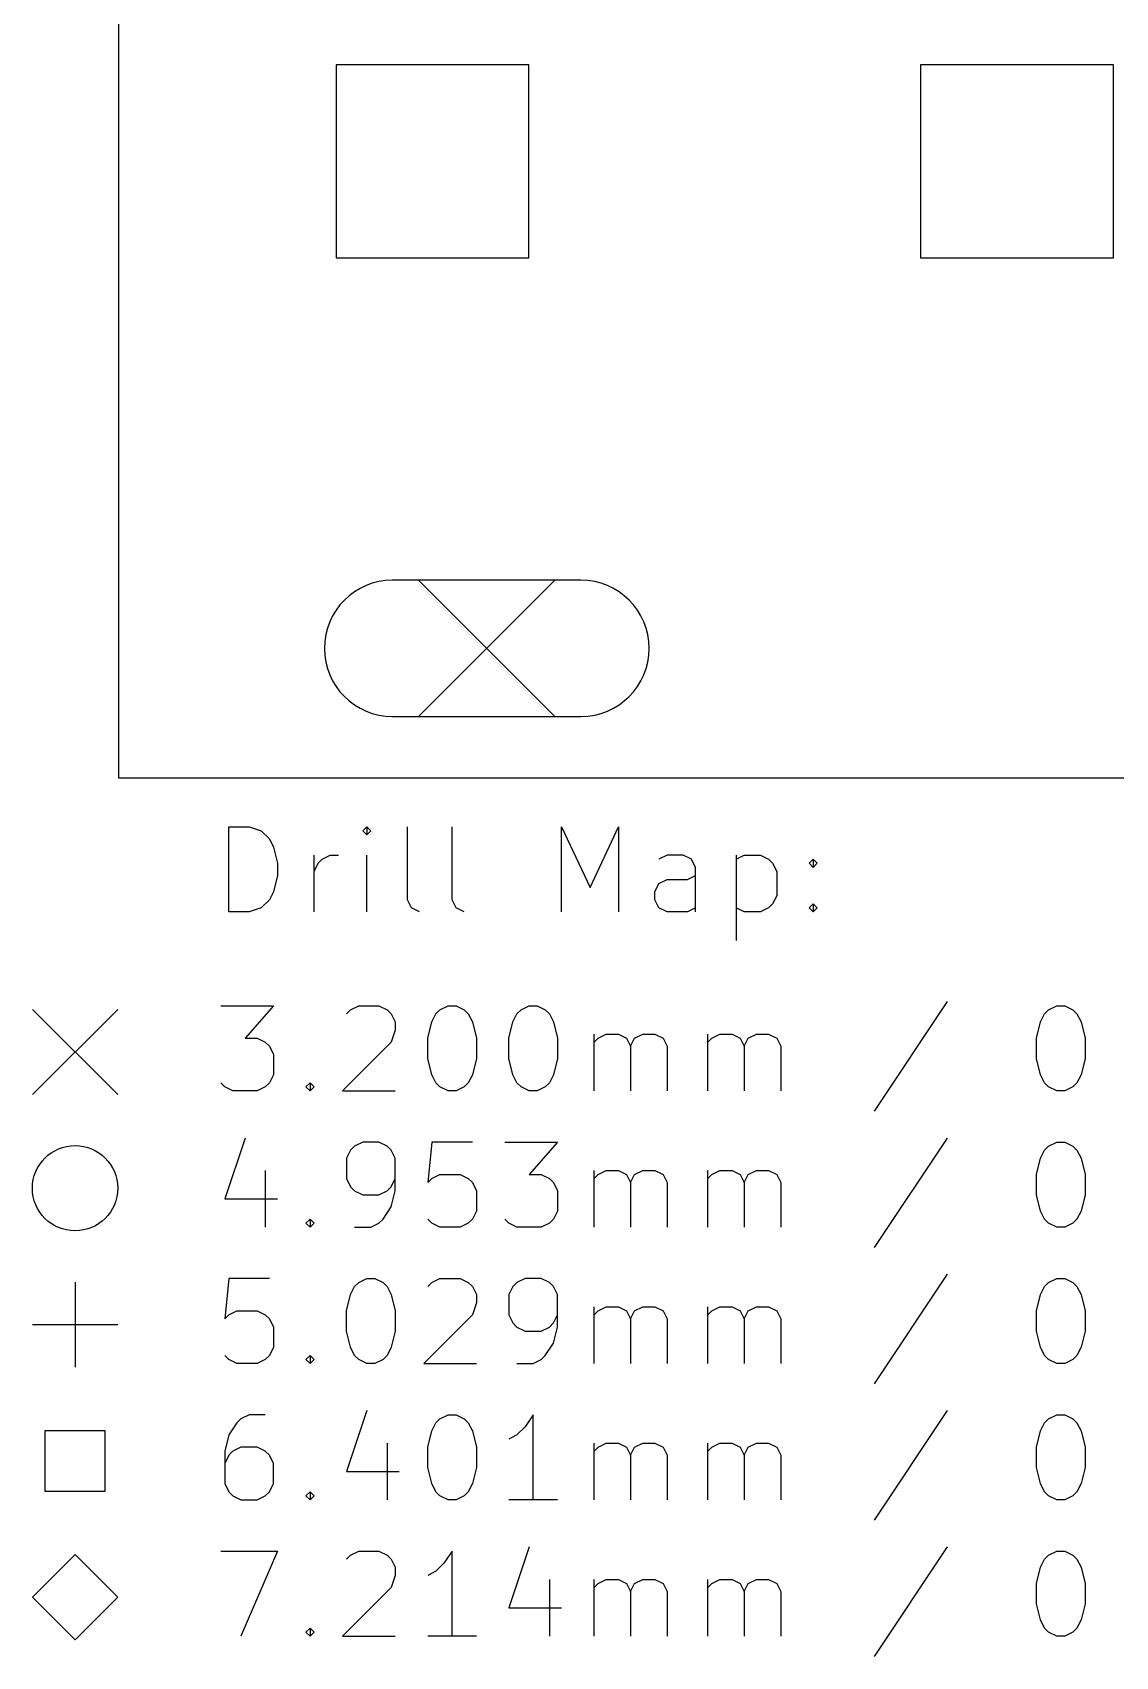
# Model space of a CAD drawing. Extents: x 1.32 to 4.72, y -6.88 to -1.
# Drawn here: x 1.32 to 2.321, y -6.872 to -5.371 of the extents above; entities that cross this region are included whole.
import ezdxf

# ---------------------------------------------------------------- set-up
doc = ezdxf.new("R2010")
doc.units = 0
doc.header["$MEASUREMENT"] = 0
doc.layers.add('BLACK', color=7, linetype='CONTINUOUS')

msp = doc.modelspace()

# ---------------------------------------------------------------- linework, layer by layer
at = {"layer": 'BLACK', "linetype": 'CONTINUOUS'}
for p, q in [((1.4, -6.06), (1.4, -1)), ((1.779, -5.4009), (1.6008, -5.4009)), ((1.6008, -5.4009), (1.6008, -5.5791)), ((1.779, -5.5791), (1.779, -5.4009)), ((2.319, -5.4009), (2.1408, -5.4009)), ((2.1408, -5.4009), (2.1408, -5.5791)), ((2.319, -5.5791), (2.319, -5.4009)), ((1.6008, -5.5791), (1.779, -5.5791)), ((2.1408, -5.5791), (2.319, -5.5791)), ((1.827, -5.877), (1.653, -5.877)), ((1.677, -5.877), (1.803, -6.003)), ((1.803, -5.877), (1.677, -6.003)), ((1.653, -6.003), (1.827, -6.003)), ((4.2, -6.06), (1.4, -6.06)), ((1.5017, -6.1836), (1.5017, -6.1049)), ((1.5017, -6.1049), (1.5204, -6.1049)), ((1.5204, -6.1049), (1.5317, -6.1086)), ((1.6292, -6.1049), (1.6254, -6.1086)), ((1.6329, -6.1086), (1.6292, -6.1049)), ((1.6292, -6.1049), (1.6292, -6.1124)), ((1.6667, -6.1724), (1.6667, -6.1049)), ((1.7079, -6.1724), (1.7079, -6.1049)), ((1.8091, -6.1836), (1.8091, -6.1049)), ((1.8091, -6.1049), (1.8354, -6.1611)), ((1.8354, -6.1611), (1.8616, -6.1049)), ((1.8616, -6.1049), (1.8616, -6.1836)), ((1.5317, -6.1086), (1.5392, -6.1161)), ((1.5392, -6.1161), (1.5429, -6.1236)), ((1.6254, -6.1086), (1.6292, -6.1124)), ((1.6292, -6.1124), (1.6329, -6.1086)), ((1.5429, -6.1236), (1.5467, -6.1386)), ((1.5804, -6.1836), (1.5804, -6.1311)), ((1.5842, -6.1386), (1.5879, -6.1349)), ((1.5879, -6.1349), (1.5954, -6.1311)), ((1.5954, -6.1311), (1.6029, -6.1311)), ((1.6292, -6.1836), (1.6292, -6.1311)), ((1.9066, -6.1311), (1.8991, -6.1349)), ((1.9216, -6.1311), (1.9066, -6.1311)), ((1.9291, -6.1349), (1.9216, -6.1311)), ((1.9329, -6.1424), (1.9291, -6.1349)), ((1.9704, -6.1311), (1.9704, -6.2099)), ((1.9704, -6.1349), (1.9779, -6.1311)), ((1.9779, -6.1311), (1.9929, -6.1311)), ((1.9929, -6.1311), (2.0004, -6.1349)), ((2.0004, -6.1349), (2.0041, -6.1386)), ((2.0379, -6.1386), (2.0416, -6.1349)), ((2.0416, -6.1349), (2.0454, -6.1386)), ((2.0416, -6.1349), (2.0416, -6.1424)), ((1.5467, -6.1499), (1.5429, -6.1649)), ((1.5467, -6.1386), (1.5467, -6.1499)), ((1.5804, -6.1461), (1.5842, -6.1386)), ((1.9254, -6.1536), (1.9329, -6.1499)), ((1.9329, -6.1836), (1.9329, -6.1424)), ((2.0041, -6.1386), (2.0079, -6.1461)), ((2.0079, -6.1461), (2.0079, -6.1686)), ((2.0416, -6.1424), (2.0379, -6.1386)), ((2.0454, -6.1386), (2.0416, -6.1424)), ((1.5429, -6.1649), (1.5392, -6.1724)), ((1.8954, -6.1649), (1.8991, -6.1574)), ((1.8954, -6.1724), (1.8954, -6.1649)), ((1.8991, -6.1574), (1.9066, -6.1536)), ((1.9066, -6.1536), (1.9254, -6.1536)), ((1.5317, -6.1799), (1.5204, -6.1836)), ((1.5392, -6.1724), (1.5317, -6.1799)), ((1.6704, -6.1799), (1.6667, -6.1724)), ((1.6779, -6.1836), (1.6704, -6.1799)), ((1.7117, -6.1799), (1.7079, -6.1724)), ((1.7192, -6.1836), (1.7117, -6.1799)), ((1.8991, -6.1799), (1.8954, -6.1724)), ((1.9066, -6.1836), (1.8991, -6.1799)), ((1.9329, -6.1799), (1.9254, -6.1836)), ((1.9779, -6.1836), (1.9704, -6.1799)), ((2.0004, -6.1799), (1.9929, -6.1836)), ((2.0041, -6.1761), (2.0004, -6.1799)), ((2.0079, -6.1686), (2.0041, -6.1761)), ((2.0379, -6.1799), (2.0416, -6.1761)), ((2.0416, -6.1836), (2.0379, -6.1799)), ((2.0416, -6.1761), (2.0454, -6.1799)), ((2.0416, -6.1761), (2.0416, -6.1836)), ((2.0454, -6.1799), (2.0416, -6.1836)), ((1.5204, -6.1836), (1.5017, -6.1836)), ((1.9254, -6.1836), (1.9066, -6.1836)), ((1.9929, -6.1836), (1.9779, -6.1836)), ((1.4942, -6.2702), (1.5429, -6.2702)), ((1.5429, -6.2702), (1.5167, -6.3002)), ((1.6142, -6.274), (1.6217, -6.2702)), ((1.6217, -6.2702), (1.6404, -6.2702)), ((1.6404, -6.2702), (1.6479, -6.274)), ((1.6967, -6.274), (1.7042, -6.2702)), ((1.7042, -6.2702), (1.7117, -6.2702)), ((1.7117, -6.2702), (1.7192, -6.274)), ((1.7717, -6.274), (1.7791, -6.2702)), ((1.7791, -6.2702), (1.7866, -6.2702)), ((1.7866, -6.2702), (1.7941, -6.274)), ((2.1654, -6.2665), (2.0979, -6.3677)), ((2.2591, -6.274), (2.2666, -6.2702)), ((2.2666, -6.2702), (2.2741, -6.2702)), ((2.2741, -6.2702), (2.2816, -6.274)), ((1.3203, -6.2736), (1.399, -6.3523)), ((1.399, -6.2736), (1.3203, -6.3523)), ((1.6104, -6.2777), (1.6142, -6.274)), ((1.6479, -6.274), (1.6517, -6.2777)), ((1.6517, -6.2777), (1.6554, -6.2852)), ((1.6554, -6.2852), (1.6554, -6.2927)), ((1.6854, -6.3002), (1.6892, -6.2852)), ((1.6892, -6.2852), (1.6929, -6.2777)), ((1.6929, -6.2777), (1.6967, -6.274)), ((1.7192, -6.274), (1.7229, -6.2777)), ((1.7229, -6.2777), (1.7267, -6.2852)), ((1.7267, -6.2852), (1.7304, -6.3002)), ((1.7604, -6.3002), (1.7642, -6.2852)), ((1.7642, -6.2852), (1.7679, -6.2777)), ((1.7679, -6.2777), (1.7717, -6.274)), ((1.7941, -6.274), (1.7979, -6.2777)), ((1.7979, -6.2777), (1.8016, -6.2852)), ((1.8016, -6.2852), (1.8054, -6.3002)), ((2.2478, -6.3002), (2.2516, -6.2852)), ((2.2516, -6.2852), (2.2553, -6.2777)), ((2.2553, -6.2777), (2.2591, -6.274)), ((2.2816, -6.274), (2.2853, -6.2777)), ((2.2853, -6.2777), (2.2891, -6.2852)), ((2.2891, -6.2852), (2.2928, -6.3002)), ((1.5167, -6.3002), (1.5279, -6.3002)), ((1.5279, -6.3002), (1.5354, -6.304)), ((1.6554, -6.2927), (1.6517, -6.304)), ((1.6854, -6.319), (1.6854, -6.3002)), ((1.7304, -6.3002), (1.7304, -6.319)), ((1.7604, -6.319), (1.7604, -6.3002)), ((1.8054, -6.3002), (1.8054, -6.319)), ((1.8391, -6.349), (1.8391, -6.2965)), ((1.8391, -6.304), (1.8429, -6.3002)), ((1.8429, -6.3002), (1.8504, -6.2965)), ((1.8504, -6.2965), (1.8616, -6.2965)), ((1.8616, -6.2965), (1.8691, -6.3002)), ((1.8691, -6.3002), (1.8729, -6.3077)), ((1.8729, -6.3077), (1.8766, -6.3002)), ((1.8766, -6.3002), (1.8841, -6.2965)), ((1.8841, -6.2965), (1.8954, -6.2965)), ((1.8954, -6.2965), (1.9029, -6.3002)), ((1.9029, -6.3002), (1.9066, -6.3077)), ((1.9441, -6.349), (1.9441, -6.2965)), ((1.9441, -6.304), (1.9479, -6.3002)), ((1.9479, -6.3002), (1.9554, -6.2965)), ((1.9554, -6.2965), (1.9666, -6.2965)), ((1.9666, -6.2965), (1.9741, -6.3002)), ((1.9741, -6.3002), (1.9779, -6.3077)), ((1.9779, -6.3077), (1.9816, -6.3002)), ((1.9816, -6.3002), (1.9891, -6.2965)), ((1.9891, -6.2965), (2.0004, -6.2965)), ((2.0004, -6.2965), (2.0079, -6.3002)), ((2.0079, -6.3002), (2.0116, -6.3077)), ((2.2478, -6.319), (2.2478, -6.3002)), ((2.2928, -6.3002), (2.2928, -6.319)), ((1.5354, -6.304), (1.5392, -6.3077)), ((1.5392, -6.3077), (1.5429, -6.3152)), ((1.5429, -6.3152), (1.5429, -6.334)), ((1.6517, -6.304), (1.6067, -6.349)), ((1.8729, -6.3077), (1.8729, -6.349)), ((1.9066, -6.3077), (1.9066, -6.349)), ((1.9779, -6.3077), (1.9779, -6.349)), ((2.0116, -6.3077), (2.0116, -6.349)), ((1.6892, -6.334), (1.6854, -6.319)), ((1.7304, -6.319), (1.7267, -6.334)), ((1.7642, -6.334), (1.7604, -6.319)), ((1.8054, -6.319), (1.8016, -6.334)), ((2.2516, -6.334), (2.2478, -6.319)), ((2.2928, -6.319), (2.2891, -6.334)), ((1.4979, -6.3452), (1.4942, -6.3415)), ((1.5054, -6.349), (1.4979, -6.3452)), ((1.5354, -6.3452), (1.5279, -6.349)), ((1.5392, -6.3415), (1.5354, -6.3452)), ((1.5429, -6.334), (1.5392, -6.3415)), ((1.5729, -6.3452), (1.5767, -6.3415)), ((1.5767, -6.349), (1.5729, -6.3452)), ((1.5767, -6.3415), (1.5804, -6.3452)), ((1.5767, -6.3415), (1.5767, -6.349)), ((1.5804, -6.3452), (1.5767, -6.349)), ((1.6929, -6.3415), (1.6892, -6.334)), ((1.6967, -6.3452), (1.6929, -6.3415)), ((1.7042, -6.349), (1.6967, -6.3452)), ((1.7192, -6.3452), (1.7117, -6.349)), ((1.7229, -6.3415), (1.7192, -6.3452)), ((1.7267, -6.334), (1.7229, -6.3415)), ((1.7679, -6.3415), (1.7642, -6.334)), ((1.7717, -6.3452), (1.7679, -6.3415)), ((1.7791, -6.349), (1.7717, -6.3452)), ((1.7941, -6.3452), (1.7866, -6.349)), ((1.7979, -6.3415), (1.7941, -6.3452)), ((1.8016, -6.334), (1.7979, -6.3415)), ((2.2553, -6.3415), (2.2516, -6.334)), ((2.2591, -6.3452), (2.2553, -6.3415)), ((2.2666, -6.349), (2.2591, -6.3452)), ((2.2816, -6.3452), (2.2741, -6.349)), ((2.2853, -6.3415), (2.2816, -6.3452)), ((2.2891, -6.334), (2.2853, -6.3415)), ((1.5279, -6.349), (1.5054, -6.349)), ((1.6067, -6.349), (1.6554, -6.349)), ((1.7117, -6.349), (1.7042, -6.349)), ((1.7866, -6.349), (1.7791, -6.349)), ((2.2741, -6.349), (2.2666, -6.349)), ((1.5167, -6.3925), (1.4979, -6.4487)), ((2.1654, -6.3925), (2.0979, -6.4937)), ((1.6142, -6.4037), (1.6104, -6.4112)), ((1.6179, -6.4), (1.6142, -6.4037)), ((1.6254, -6.3962), (1.6179, -6.4)), ((1.6404, -6.3962), (1.6254, -6.3962)), ((1.6479, -6.4), (1.6404, -6.3962)), ((1.6517, -6.4037), (1.6479, -6.4)), ((1.6554, -6.4112), (1.6517, -6.4037)), ((1.6892, -6.3962), (1.6854, -6.4337)), ((1.7267, -6.3962), (1.6892, -6.3962)), ((1.7567, -6.3962), (1.8054, -6.3962)), ((1.8054, -6.3962), (1.7791, -6.4262)), ((2.2516, -6.4112), (2.2553, -6.4037)), ((2.2553, -6.4037), (2.2591, -6.4)), ((2.2591, -6.4), (2.2666, -6.3962)), ((2.2666, -6.3962), (2.2741, -6.3962)), ((2.2741, -6.3962), (2.2816, -6.4)), ((2.2816, -6.4), (2.2853, -6.4037)), ((2.2853, -6.4037), (2.2891, -6.4112)), ((1.5354, -6.4225), (1.5354, -6.475)), ((1.6104, -6.4112), (1.6104, -6.43)), ((1.6554, -6.4412), (1.6554, -6.4112)), ((1.8391, -6.475), (1.8391, -6.4225)), ((1.8429, -6.4262), (1.8504, -6.4225)), ((1.8504, -6.4225), (1.8616, -6.4225)), ((1.8616, -6.4225), (1.8691, -6.4262)), ((1.8766, -6.4262), (1.8841, -6.4225)), ((1.8841, -6.4225), (1.8954, -6.4225)), ((1.8954, -6.4225), (1.9029, -6.4262)), ((1.9441, -6.475), (1.9441, -6.4225)), ((1.9479, -6.4262), (1.9554, -6.4225)), ((1.9554, -6.4225), (1.9666, -6.4225)), ((1.9666, -6.4225), (1.9741, -6.4262)), ((1.9816, -6.4262), (1.9891, -6.4225)), ((1.9891, -6.4225), (2.0004, -6.4225)), ((2.0004, -6.4225), (2.0079, -6.4262)), ((2.2478, -6.4262), (2.2516, -6.4112)), ((2.2891, -6.4112), (2.2928, -6.4262)), ((1.6104, -6.43), (1.6142, -6.4375)), ((1.6142, -6.4375), (1.6179, -6.4412)), ((1.6479, -6.4412), (1.6517, -6.4375)), ((1.6517, -6.4375), (1.6554, -6.43)), ((1.6854, -6.4337), (1.6892, -6.43)), ((1.6892, -6.43), (1.6967, -6.4262)), ((1.6967, -6.4262), (1.7154, -6.4262)), ((1.7154, -6.4262), (1.7229, -6.43)), ((1.7229, -6.43), (1.7267, -6.4337)), ((1.7267, -6.4337), (1.7304, -6.4412)), ((1.7791, -6.4262), (1.7904, -6.4262)), ((1.7904, -6.4262), (1.7979, -6.43)), ((1.7979, -6.43), (1.8016, -6.4337)), ((1.8016, -6.4337), (1.8054, -6.4412)), ((1.8391, -6.43), (1.8429, -6.4262)), ((1.8691, -6.4262), (1.8729, -6.4337)), ((1.8729, -6.4337), (1.8766, -6.4262)), ((1.8729, -6.4337), (1.8729, -6.475)), ((1.9029, -6.4262), (1.9066, -6.4337)), ((1.9066, -6.4337), (1.9066, -6.475)), ((1.9441, -6.43), (1.9479, -6.4262)), ((1.9741, -6.4262), (1.9779, -6.4337)), ((1.9779, -6.4337), (1.9816, -6.4262)), ((1.9779, -6.4337), (1.9779, -6.475)), ((2.0079, -6.4262), (2.0116, -6.4337)), ((2.0116, -6.4337), (2.0116, -6.475)), ((2.2478, -6.445), (2.2478, -6.4262)), ((2.2928, -6.4262), (2.2928, -6.445)), ((1.4979, -6.4487), (1.5467, -6.4487)), ((1.6179, -6.4412), (1.6254, -6.445)), ((1.6254, -6.445), (1.6404, -6.445)), ((1.6404, -6.445), (1.6479, -6.4412)), ((1.6517, -6.4562), (1.6554, -6.4412)), ((1.7304, -6.4412), (1.7304, -6.46)), ((1.8054, -6.4412), (1.8054, -6.46)), ((2.2516, -6.46), (2.2478, -6.445)), ((2.2928, -6.445), (2.2891, -6.46)), ((1.5729, -6.4712), (1.5767, -6.4675)), ((1.5767, -6.4675), (1.5804, -6.4712)), ((1.5767, -6.4675), (1.5767, -6.475)), ((1.6404, -6.4712), (1.6442, -6.4675)), ((1.6442, -6.4675), (1.6517, -6.4562)), ((1.6892, -6.4712), (1.6854, -6.4675)), ((1.7267, -6.4675), (1.7229, -6.4712)), ((1.7304, -6.46), (1.7267, -6.4675)), ((1.7604, -6.4712), (1.7567, -6.4675)), ((1.8016, -6.4675), (1.7979, -6.4712)), ((1.8054, -6.46), (1.8016, -6.4675)), ((2.2553, -6.4675), (2.2516, -6.46)), ((2.2591, -6.4712), (2.2553, -6.4675)), ((2.2853, -6.4675), (2.2816, -6.4712)), ((2.2891, -6.46), (2.2853, -6.4675)), ((1.5767, -6.475), (1.5729, -6.4712)), ((1.5804, -6.4712), (1.5767, -6.475)), ((1.6179, -6.475), (1.6329, -6.475)), ((1.6329, -6.475), (1.6404, -6.4712)), ((1.6967, -6.475), (1.6892, -6.4712)), ((1.7154, -6.475), (1.6967, -6.475)), ((1.7229, -6.4712), (1.7154, -6.475)), ((1.7679, -6.475), (1.7604, -6.4712)), ((1.7904, -6.475), (1.7679, -6.475)), ((1.7979, -6.4712), (1.7904, -6.475)), ((2.2666, -6.475), (2.2591, -6.4712)), ((2.2741, -6.475), (2.2666, -6.475)), ((2.2816, -6.4712), (2.2741, -6.475)), ((1.3596, -6.5256), (1.3596, -6.6043)), ((1.5017, -6.5222), (1.4979, -6.5597)), ((1.5392, -6.5222), (1.5017, -6.5222)), ((1.6179, -6.5297), (1.6217, -6.5259)), ((1.6217, -6.5259), (1.6292, -6.5222)), ((1.6292, -6.5222), (1.6367, -6.5222)), ((1.6367, -6.5222), (1.6442, -6.5259)), ((1.6442, -6.5259), (1.6479, -6.5297)), ((1.6854, -6.5297), (1.6892, -6.5259)), ((1.6892, -6.5259), (1.6967, -6.5222)), ((1.6967, -6.5222), (1.7154, -6.5222)), ((1.7154, -6.5222), (1.7229, -6.5259)), ((1.7229, -6.5259), (1.7267, -6.5297)), ((1.7679, -6.5259), (1.7642, -6.5297)), ((1.7754, -6.5222), (1.7679, -6.5259)), ((1.7904, -6.5222), (1.7754, -6.5222)), ((1.7979, -6.5259), (1.7904, -6.5222)), ((1.8016, -6.5297), (1.7979, -6.5259)), ((2.1654, -6.5184), (2.0979, -6.6197)), ((2.2553, -6.5297), (2.2591, -6.5259)), ((2.2591, -6.5259), (2.2666, -6.5222)), ((2.2666, -6.5222), (2.2741, -6.5222)), ((2.2741, -6.5222), (2.2816, -6.5259)), ((2.2816, -6.5259), (2.2853, -6.5297)), ((1.6104, -6.5522), (1.6142, -6.5372)), ((1.6142, -6.5372), (1.6179, -6.5297)), ((1.6479, -6.5297), (1.6517, -6.5372)), ((1.6517, -6.5372), (1.6554, -6.5522)), ((1.7267, -6.5297), (1.7304, -6.5372)), ((1.7304, -6.5372), (1.7304, -6.5447)), ((1.7642, -6.5297), (1.7604, -6.5372)), ((1.7604, -6.5372), (1.7604, -6.5559)), ((1.8054, -6.5372), (1.8016, -6.5297)), ((1.8054, -6.5672), (1.8054, -6.5372)), ((2.2478, -6.5522), (2.2516, -6.5372)), ((2.2516, -6.5372), (2.2553, -6.5297)), ((2.2853, -6.5297), (2.2891, -6.5372)), ((2.2891, -6.5372), (2.2928, -6.5522)), ((1.4979, -6.5597), (1.5017, -6.5559)), ((1.5017, -6.5559), (1.5092, -6.5522)), ((1.5092, -6.5522), (1.5279, -6.5522)), ((1.5279, -6.5522), (1.5354, -6.5559)), ((1.5354, -6.5559), (1.5392, -6.5597)), ((1.6104, -6.5709), (1.6104, -6.5522)), ((1.6554, -6.5522), (1.6554, -6.5709)), ((1.7267, -6.5559), (1.6817, -6.6009)), ((1.7304, -6.5447), (1.7267, -6.5559)), ((1.7604, -6.5559), (1.7642, -6.5634)), ((1.8016, -6.5634), (1.8054, -6.5559)), ((1.8391, -6.6009), (1.8391, -6.5484)), ((1.8391, -6.5559), (1.8429, -6.5522)), ((1.8429, -6.5522), (1.8504, -6.5484)), ((1.8504, -6.5484), (1.8616, -6.5484)), ((1.8616, -6.5484), (1.8691, -6.5522)), ((1.8691, -6.5522), (1.8729, -6.5597)), ((1.8729, -6.5597), (1.8766, -6.5522)), ((1.8766, -6.5522), (1.8841, -6.5484)), ((1.8841, -6.5484), (1.8954, -6.5484)), ((1.8954, -6.5484), (1.9029, -6.5522)), ((1.9029, -6.5522), (1.9066, -6.5597)), ((1.9441, -6.6009), (1.9441, -6.5484)), ((1.9441, -6.5559), (1.9479, -6.5522)), ((1.9479, -6.5522), (1.9554, -6.5484)), ((1.9554, -6.5484), (1.9666, -6.5484)), ((1.9666, -6.5484), (1.9741, -6.5522)), ((1.9741, -6.5522), (1.9779, -6.5597)), ((1.9779, -6.5597), (1.9816, -6.5522)), ((1.9816, -6.5522), (1.9891, -6.5484)), ((1.9891, -6.5484), (2.0004, -6.5484)), ((2.0004, -6.5484), (2.0079, -6.5522)), ((2.0079, -6.5522), (2.0116, -6.5597)), ((2.2478, -6.5709), (2.2478, -6.5522)), ((2.2928, -6.5522), (2.2928, -6.5709)), ((1.3203, -6.5649), (1.399, -6.5649)), ((1.5392, -6.5597), (1.5429, -6.5672)), ((1.5429, -6.5672), (1.5429, -6.5859)), ((1.6142, -6.5859), (1.6104, -6.5709)), ((1.6554, -6.5709), (1.6517, -6.5859)), ((1.7642, -6.5634), (1.7679, -6.5672)), ((1.7679, -6.5672), (1.7754, -6.5709)), ((1.7754, -6.5709), (1.7904, -6.5709)), ((1.7904, -6.5709), (1.7979, -6.5672)), ((1.7979, -6.5672), (1.8016, -6.5634)), ((1.8016, -6.5822), (1.8054, -6.5672)), ((1.8729, -6.5597), (1.8729, -6.6009)), ((1.9066, -6.5597), (1.9066, -6.6009)), ((1.9779, -6.5597), (1.9779, -6.6009)), ((2.0116, -6.5597), (2.0116, -6.6009)), ((2.2516, -6.5859), (2.2478, -6.5709)), ((2.2928, -6.5709), (2.2891, -6.5859)), ((1.5429, -6.5859), (1.5392, -6.5934)), ((1.6179, -6.5934), (1.6142, -6.5859)), ((1.6517, -6.5859), (1.6479, -6.5934)), ((1.7941, -6.5934), (1.8016, -6.5822)), ((2.2553, -6.5934), (2.2516, -6.5859)), ((2.2891, -6.5859), (2.2853, -6.5934)), ((1.5017, -6.5972), (1.4979, -6.5934)), ((1.5092, -6.6009), (1.5017, -6.5972)), ((1.5279, -6.6009), (1.5092, -6.6009)), ((1.5354, -6.5972), (1.5279, -6.6009)), ((1.5392, -6.5934), (1.5354, -6.5972)), ((1.5729, -6.5972), (1.5767, -6.5934)), ((1.5767, -6.6009), (1.5729, -6.5972)), ((1.5767, -6.5934), (1.5804, -6.5972)), ((1.5767, -6.5934), (1.5767, -6.6009)), ((1.5804, -6.5972), (1.5767, -6.6009)), ((1.6217, -6.5972), (1.6179, -6.5934)), ((1.6292, -6.6009), (1.6217, -6.5972)), ((1.6367, -6.6009), (1.6292, -6.6009)), ((1.6442, -6.5972), (1.6367, -6.6009)), ((1.6479, -6.5934), (1.6442, -6.5972)), ((1.6817, -6.6009), (1.7304, -6.6009)), ((1.7679, -6.6009), (1.7829, -6.6009)), ((1.7829, -6.6009), (1.7904, -6.5972)), ((1.7904, -6.5972), (1.7941, -6.5934)), ((2.2591, -6.5972), (2.2553, -6.5934)), ((2.2666, -6.6009), (2.2591, -6.5972)), ((2.2741, -6.6009), (2.2666, -6.6009)), ((2.2816, -6.5972), (2.2741, -6.6009)), ((2.2853, -6.5934), (2.2816, -6.5972)), ((1.5204, -6.6482), (1.5129, -6.6519)), ((1.5354, -6.6482), (1.5204, -6.6482)), ((1.6292, -6.6444), (1.6104, -6.7007)), ((1.6967, -6.6519), (1.7042, -6.6482)), ((1.7042, -6.6482), (1.7117, -6.6482)), ((1.7117, -6.6482), (1.7192, -6.6519)), ((1.7829, -6.6482), (1.7754, -6.6594)), ((1.7829, -6.7269), (1.7829, -6.6482)), ((2.1654, -6.6444), (2.0979, -6.7457)), ((2.2591, -6.6519), (2.2666, -6.6482)), ((2.2666, -6.6482), (2.2741, -6.6482)), ((2.2741, -6.6482), (2.2816, -6.6519)), ((1.3875, -6.6631), (1.3318, -6.6631)), ((1.3318, -6.6631), (1.3318, -6.7187)), ((1.3875, -6.7187), (1.3875, -6.6631)), ((1.5092, -6.6557), (1.5017, -6.6669)), ((1.5129, -6.6519), (1.5092, -6.6557)), ((1.6854, -6.6782), (1.6892, -6.6632)), ((1.6892, -6.6632), (1.6929, -6.6557)), ((1.6929, -6.6557), (1.6967, -6.6519)), ((1.7192, -6.6519), (1.7229, -6.6557)), ((1.7229, -6.6557), (1.7267, -6.6632)), ((1.7267, -6.6632), (1.7304, -6.6782)), ((1.7754, -6.6594), (1.7679, -6.6669)), ((2.2478, -6.6782), (2.2516, -6.6632)), ((2.2516, -6.6632), (2.2553, -6.6557)), ((2.2553, -6.6557), (2.2591, -6.6519)), ((2.2816, -6.6519), (2.2853, -6.6557)), ((2.2853, -6.6557), (2.2891, -6.6632)), ((2.2891, -6.6632), (2.2928, -6.6782)), ((1.5017, -6.6669), (1.4979, -6.6819)), ((1.5129, -6.6782), (1.5054, -6.6819)), ((1.5279, -6.6782), (1.5129, -6.6782)), ((1.5354, -6.6819), (1.5279, -6.6782)), ((1.6479, -6.6744), (1.6479, -6.7269)), ((1.6854, -6.6969), (1.6854, -6.6782)), ((1.7304, -6.6782), (1.7304, -6.6969)), ((1.7679, -6.6669), (1.7604, -6.6707)), ((1.8391, -6.7269), (1.8391, -6.6744)), ((1.8391, -6.6819), (1.8429, -6.6782)), ((1.8429, -6.6782), (1.8504, -6.6744)), ((1.8504, -6.6744), (1.8616, -6.6744)), ((1.8616, -6.6744), (1.8691, -6.6782)), ((1.8691, -6.6782), (1.8729, -6.6857)), ((1.8729, -6.6857), (1.8766, -6.6782)), ((1.8766, -6.6782), (1.8841, -6.6744)), ((1.8841, -6.6744), (1.8954, -6.6744)), ((1.8954, -6.6744), (1.9029, -6.6782)), ((1.9029, -6.6782), (1.9066, -6.6857)), ((1.9441, -6.7269), (1.9441, -6.6744)), ((1.9441, -6.6819), (1.9479, -6.6782)), ((1.9479, -6.6782), (1.9554, -6.6744)), ((1.9554, -6.6744), (1.9666, -6.6744)), ((1.9666, -6.6744), (1.9741, -6.6782)), ((1.9741, -6.6782), (1.9779, -6.6857)), ((1.9779, -6.6857), (1.9816, -6.6782)), ((1.9816, -6.6782), (1.9891, -6.6744)), ((1.9891, -6.6744), (2.0004, -6.6744)), ((2.0004, -6.6744), (2.0079, -6.6782)), ((2.0079, -6.6782), (2.0116, -6.6857)), ((2.2478, -6.6969), (2.2478, -6.6782)), ((2.2928, -6.6782), (2.2928, -6.6969)), ((1.4979, -6.6819), (1.4979, -6.7119)), ((1.5017, -6.6857), (1.4979, -6.6932)), ((1.5054, -6.6819), (1.5017, -6.6857)), ((1.5392, -6.6857), (1.5354, -6.6819)), ((1.5429, -6.6932), (1.5392, -6.6857)), ((1.5429, -6.7119), (1.5429, -6.6932)), ((1.8729, -6.6857), (1.8729, -6.7269)), ((1.9066, -6.6857), (1.9066, -6.7269)), ((1.9779, -6.6857), (1.9779, -6.7269)), ((2.0116, -6.6857), (2.0116, -6.7269)), ((1.6104, -6.7007), (1.6592, -6.7007)), ((1.6892, -6.7119), (1.6854, -6.6969)), ((1.7304, -6.6969), (1.7267, -6.7119)), ((2.2516, -6.7119), (2.2478, -6.6969)), ((2.2928, -6.6969), (2.2891, -6.7119)), ((1.3318, -6.7187), (1.3875, -6.7187)), ((1.4979, -6.7119), (1.5017, -6.7194)), ((1.5017, -6.7194), (1.5054, -6.7232)), ((1.5054, -6.7232), (1.5129, -6.7269)), ((1.5279, -6.7269), (1.5354, -6.7232)), ((1.5354, -6.7232), (1.5392, -6.7194)), ((1.5392, -6.7194), (1.5429, -6.7119)), ((1.5729, -6.7232), (1.5767, -6.7194)), ((1.5767, -6.7269), (1.5729, -6.7232)), ((1.5767, -6.7194), (1.5804, -6.7232)), ((1.5767, -6.7194), (1.5767, -6.7269)), ((1.5804, -6.7232), (1.5767, -6.7269)), ((1.6929, -6.7194), (1.6892, -6.7119)), ((1.6967, -6.7232), (1.6929, -6.7194)), ((1.7042, -6.7269), (1.6967, -6.7232)), ((1.7192, -6.7232), (1.7117, -6.7269)), ((1.7229, -6.7194), (1.7192, -6.7232)), ((1.7267, -6.7119), (1.7229, -6.7194)), ((2.2553, -6.7194), (2.2516, -6.7119)), ((2.2591, -6.7232), (2.2553, -6.7194)), ((2.2666, -6.7269), (2.2591, -6.7232)), ((2.2816, -6.7232), (2.2741, -6.7269)), ((2.2853, -6.7194), (2.2816, -6.7232)), ((2.2891, -6.7119), (2.2853, -6.7194)), ((1.5129, -6.7269), (1.5279, -6.7269)), ((1.7117, -6.7269), (1.7042, -6.7269)), ((1.8054, -6.7269), (1.7604, -6.7269)), ((2.2741, -6.7269), (2.2666, -6.7269)), ((1.3596, -6.7775), (1.3203, -6.8169)), ((1.399, -6.8169), (1.3596, -6.7775)), ((1.4942, -6.7742), (1.5467, -6.7742)), ((1.5467, -6.7742), (1.5129, -6.8529)), ((1.6104, -6.7817), (1.6142, -6.7779)), ((1.6142, -6.7779), (1.6217, -6.7742)), ((1.6217, -6.7742), (1.6404, -6.7742)), ((1.6404, -6.7742), (1.6479, -6.7779)), ((1.6479, -6.7779), (1.6517, -6.7817)), ((1.6517, -6.7817), (1.6554, -6.7892)), ((1.7079, -6.7742), (1.7004, -6.7854)), ((1.7079, -6.8529), (1.7079, -6.7742)), ((1.7791, -6.7704), (1.7604, -6.8267)), ((2.1654, -6.7704), (2.0979, -6.8717)), ((2.2516, -6.7892), (2.2553, -6.7817)), ((2.2553, -6.7817), (2.2591, -6.7779)), ((2.2591, -6.7779), (2.2666, -6.7742)), ((2.2666, -6.7742), (2.2741, -6.7742)), ((2.2741, -6.7742), (2.2816, -6.7779)), ((2.2816, -6.7779), (2.2853, -6.7817)), ((2.2853, -6.7817), (2.2891, -6.7892)), ((1.6554, -6.7967), (1.6517, -6.8079)), ((1.6554, -6.7892), (1.6554, -6.7967)), ((1.6929, -6.7929), (1.6854, -6.7967)), ((1.7004, -6.7854), (1.6929, -6.7929)), ((2.2478, -6.8042), (2.2516, -6.7892)), ((2.2891, -6.7892), (2.2928, -6.8042)), ((1.6517, -6.8079), (1.6067, -6.8529)), ((1.7979, -6.8004), (1.7979, -6.8529)), ((1.8391, -6.8529), (1.8391, -6.8004)), ((1.8391, -6.8079), (1.8429, -6.8042)), ((1.8429, -6.8042), (1.8504, -6.8004)), ((1.8504, -6.8004), (1.8616, -6.8004)), ((1.8616, -6.8004), (1.8691, -6.8042)), ((1.8691, -6.8042), (1.8729, -6.8117)), ((1.8729, -6.8117), (1.8766, -6.8042)), ((1.8729, -6.8117), (1.8729, -6.8529)), ((1.8766, -6.8042), (1.8841, -6.8004)), ((1.8841, -6.8004), (1.8954, -6.8004)), ((1.8954, -6.8004), (1.9029, -6.8042)), ((1.9029, -6.8042), (1.9066, -6.8117)), ((1.9066, -6.8117), (1.9066, -6.8529)), ((1.9441, -6.8529), (1.9441, -6.8004)), ((1.9441, -6.8079), (1.9479, -6.8042)), ((1.9479, -6.8042), (1.9554, -6.8004)), ((1.9554, -6.8004), (1.9666, -6.8004)), ((1.9666, -6.8004), (1.9741, -6.8042)), ((1.9741, -6.8042), (1.9779, -6.8117)), ((1.9779, -6.8117), (1.9816, -6.8042)), ((1.9779, -6.8117), (1.9779, -6.8529)), ((1.9816, -6.8042), (1.9891, -6.8004)), ((1.9891, -6.8004), (2.0004, -6.8004)), ((2.0004, -6.8004), (2.0079, -6.8042)), ((2.0079, -6.8042), (2.0116, -6.8117)), ((2.0116, -6.8117), (2.0116, -6.8529)), ((2.2478, -6.8229), (2.2478, -6.8042)), ((2.2928, -6.8042), (2.2928, -6.8229)), ((1.3203, -6.8169), (1.3596, -6.8563)), ((1.3596, -6.8563), (1.399, -6.8169)), ((1.7604, -6.8267), (1.8091, -6.8267)), ((2.2516, -6.8379), (2.2478, -6.8229)), ((2.2928, -6.8229), (2.2891, -6.8379)), ((2.2553, -6.8454), (2.2516, -6.8379)), ((2.2891, -6.8379), (2.2853, -6.8454)), ((1.5729, -6.8492), (1.5767, -6.8454)), ((1.5767, -6.8529), (1.5729, -6.8492)), ((1.5767, -6.8454), (1.5804, -6.8492)), ((1.5767, -6.8454), (1.5767, -6.8529)), ((1.5804, -6.8492), (1.5767, -6.8529)), ((1.6067, -6.8529), (1.6554, -6.8529)), ((1.7304, -6.8529), (1.6854, -6.8529)), ((2.2591, -6.8492), (2.2553, -6.8454)), ((2.2666, -6.8529), (2.2591, -6.8492)), ((2.2741, -6.8529), (2.2666, -6.8529)), ((2.2816, -6.8492), (2.2741, -6.8529)), ((2.2853, -6.8454), (2.2816, -6.8492))]:
    msp.add_line(p, q, dxfattribs=at)
at = {"layer": 'BLACK'}
msp.add_circle((1.3596, -6.4389), 0.0394, dxfattribs=at)
for centre, start, end in [((1.653, -5.94), 90, 270), ((1.827, -5.94), -90, 90)]:
    msp.add_arc(centre, 0.063, start, end, dxfattribs=at)

doc.saveas('drawing.dxf')
